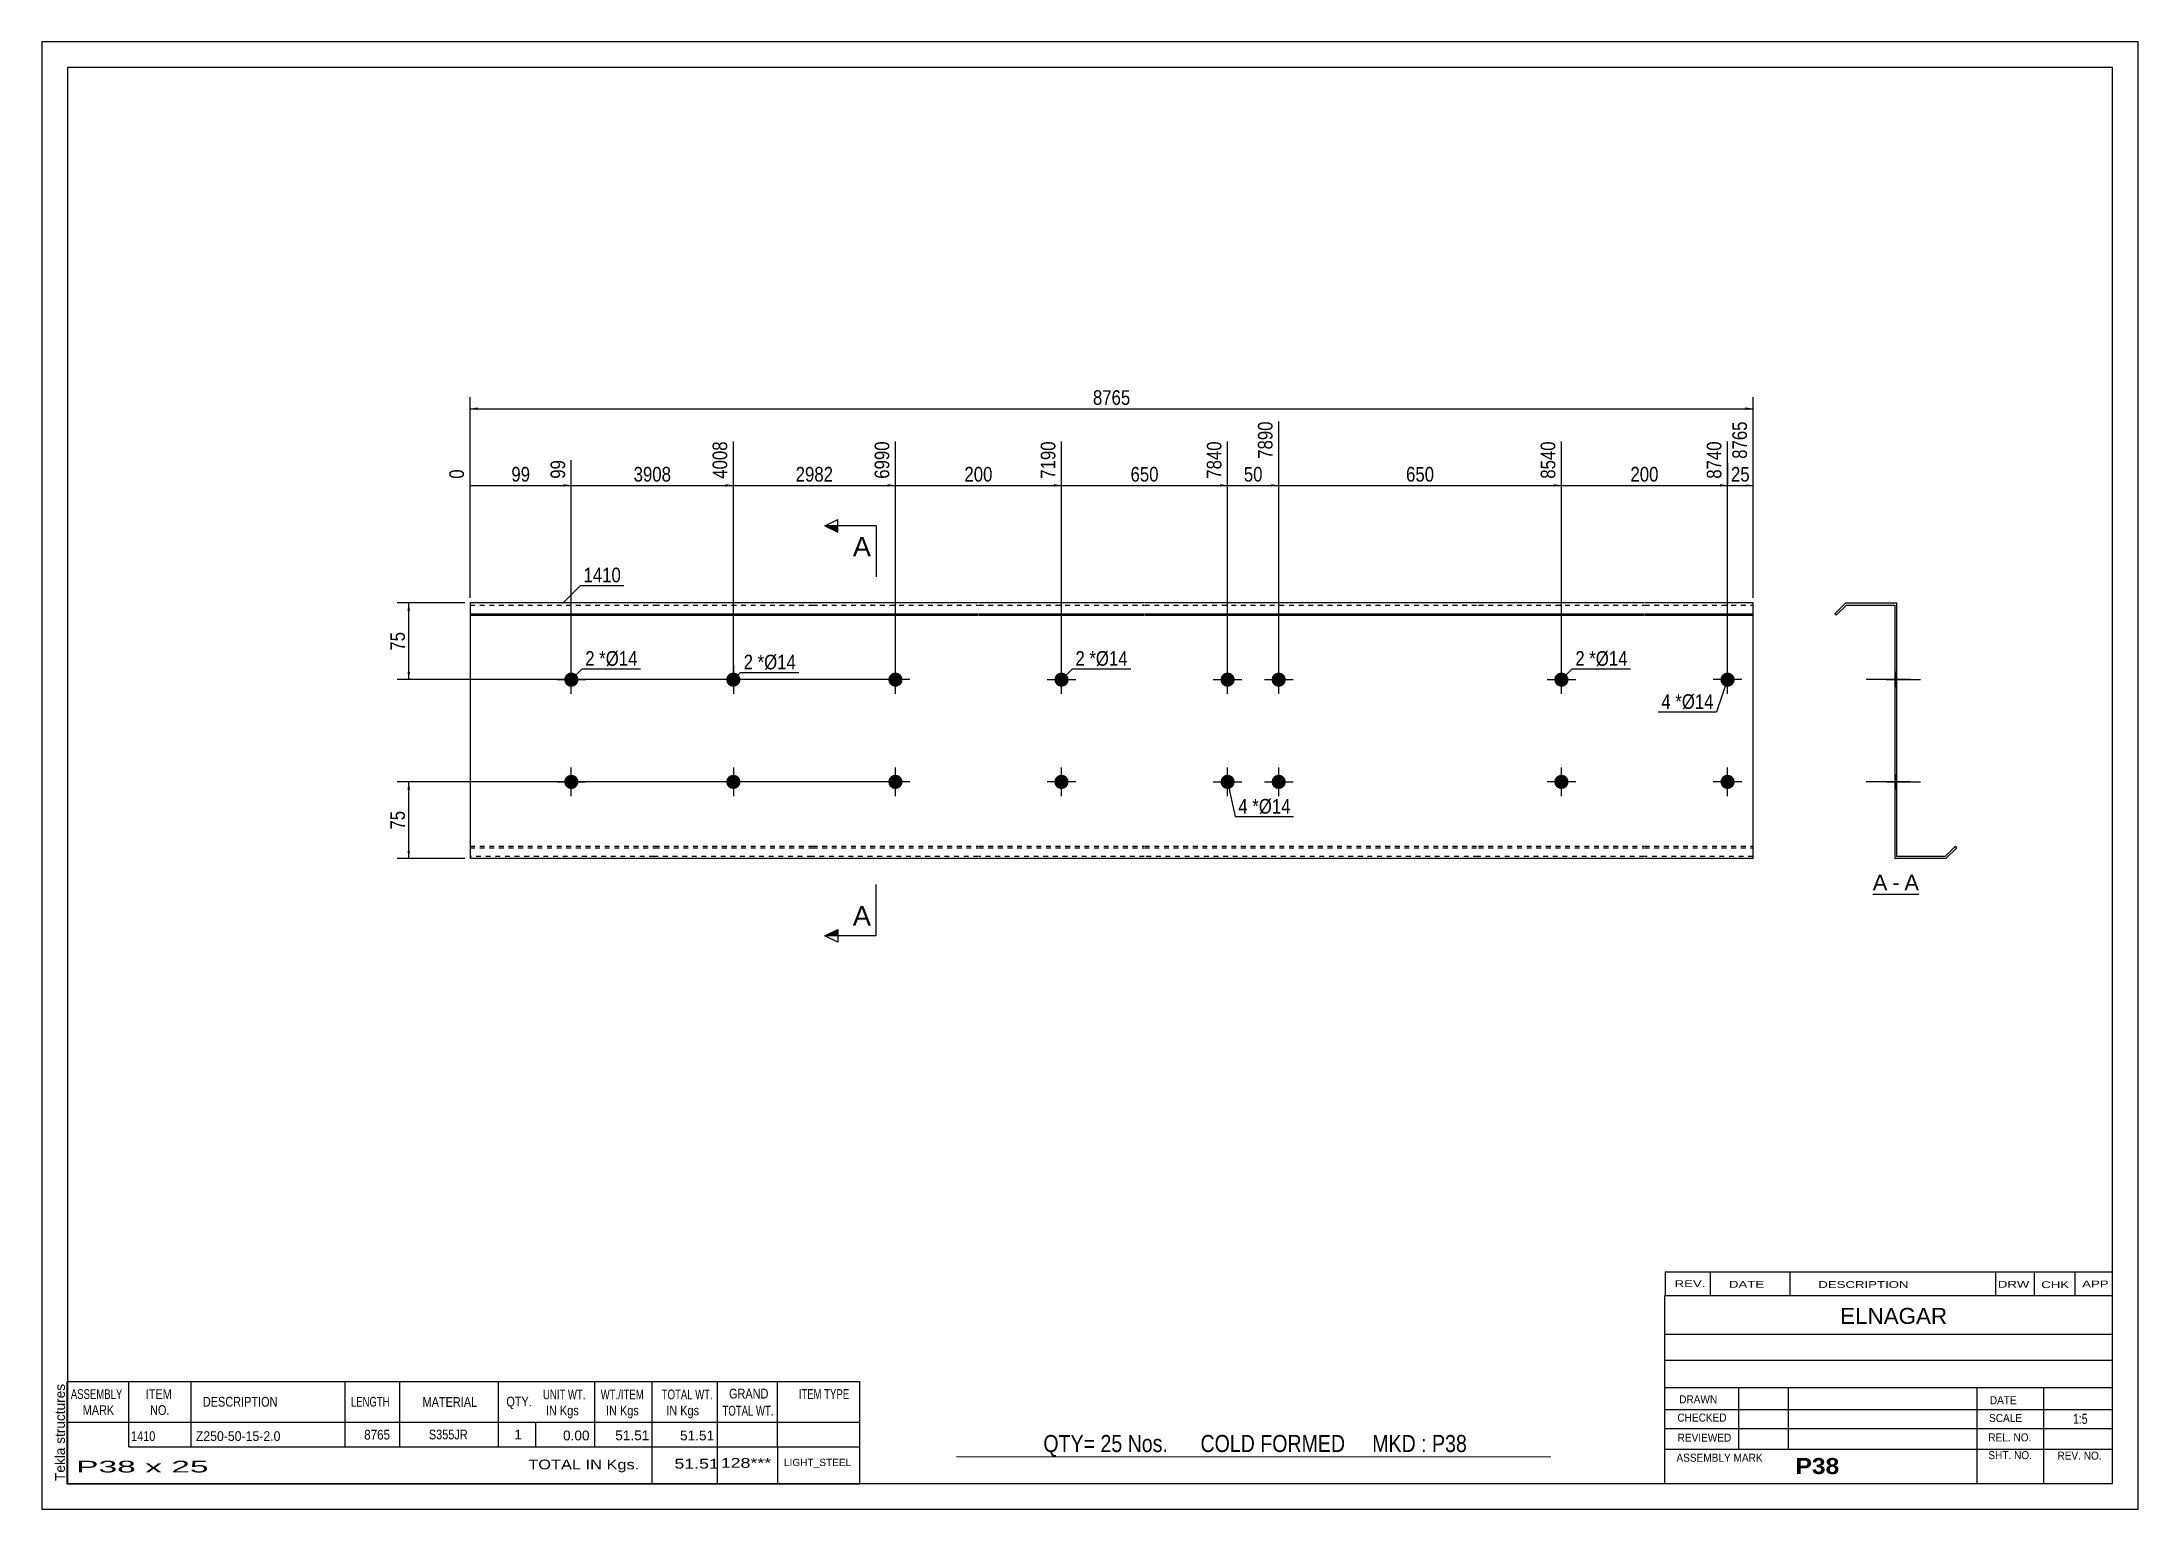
# Paper-space layout 'Layout1' of a CAD drawing. Header units: millimetres. Extents: x 0 to 410, y 0 to 287.
# The model-space entities are those that its viewports show. They can reach past a viewport. Long polylines and large blocks are cut down to what shows.
import ezdxf

# ---------------------------------------------------------------- set-up
doc = ezdxf.new("R2010")
doc.units = ezdxf.units.MM
doc.linetypes.add('DXK_LINE_DOT1', pattern=[1.8814, 0.9407, -0.9407])
doc.layers.add('Viewport layer', color=7, linetype='Continuous', plot=False)
doc.styles.add('Arial', font='ARIAL.TTF', dxfattribs={"height": 0.2})
doc.styles.add('Arial Bold', font='ARIALBD.TTF', dxfattribs={"height": 0.2})
doc.styles.add('Arial Narrow', font='ARIALN.TTF', dxfattribs={"height": 0.2})

# ---------------------------------------------------------------- blocks, each defined once
blk = doc.blocks.new('Unknown-629082850-1596')
at = {"color": 5, "linetype": 'Continuous'}
for p, q in [((321.25, 129.75), (-78.75, 129.75)), ((-78.75, 129.75), (-78.75, -147.25)), ((321.25, -147.25), (321.25, 129.75)), ((-78.75, -147.25), (321.25, -147.25))]:
    blk.add_line(p, q, dxfattribs=at)
at = {"color": 174, "linetype": 'Continuous', "style": 'Arial'}
blk.add_text('Tekla structures', height=1.9102, rotation=90, dxfattribs=at).set_placement((-79.25, -146.75))
blk = doc.blocks.new('Unknown-629082850-12 - 1231')
at = {"color": 7, "linetype": 'Continuous'}
blk.add_line((274.35, -31.95), (283.38, -31.95), dxfattribs=at)
at = {"color": 0, "linetype": 'Continuous'}
blk.add_wipeout([(277.2, -31.2), (277.2, -28), (274.35, -28), (274.35, -31.2)], dxfattribs=at)
blk.add_wipeout([(279.58, -31.2), (279.58, -28), (278.16, -28), (278.16, -31.2)], dxfattribs=at)
at = {"color": 96, "linetype": 'Continuous', "style": 'Arial'}
blk.add_text('A', height=3.06, dxfattribs=at).set_placement((274.35, -31.2))
at = {"color": 0, "linetype": 'Continuous'}
blk.add_wipeout([(283.38, -31.2), (283.38, -28), (280.54, -28), (280.54, -31.2)], dxfattribs=at)
at = {"color": 96, "linetype": 'Continuous', "style": 'Arial'}
for s, p in [('A', (280.54, -31.2)), ('-', (278.16, -31.2))]:
    blk.add_text(s, height=3.06, dxfattribs=at).set_placement(p)
blk = doc.blocks.new('Bolt-629082850-1223 - 1203')
at = {"linetype": 'Continuous'}
blk.add_hatch(color=3, dxfattribs=at).paths.add_polyline_path([(114.28, 10, -1), (117.08, 10, -1)])
at = {"color": 3, "linetype": 'Continuous'}
for p, q in [((115.68, 7.2), (115.68, 12.8)), ((112.88, 10), (118.48, 10))]:
    blk.add_line(p, q, dxfattribs=at)
blk = doc.blocks.new('Part-629082850-1218 - 1203')
at = {"color": 2, "linetype": 'Continuous'}
for p, q in [((35.99, 25), (0, 25)), ((0, 25), (0, -25)), ((66.89, 25), (36.09, 25)), ((99.38, 25), (66.99, 25)), ((131.87, 25), (99.48, 25)), ((197.16, 25), (131.97, 25)), ((229.65, 25), (197.26, 25)), ((250.95, 25), (229.75, 25)), ((250.95, -25), (250.95, 25)), ((0, 22.88), (35.99, 22.88)), ((0, 22.6), (35.99, 22.6)), ((36.09, 22.88), (66.89, 22.88)), ((36.09, 22.6), (66.89, 22.6)), ((66.99, 22.88), (99.38, 22.88)), ((66.99, 22.6), (99.38, 22.6)), ((99.48, 22.88), (131.87, 22.88)), ((99.48, 22.6), (131.87, 22.6)), ((131.97, 22.88), (197.16, 22.88)), ((131.97, 22.6), (197.16, 22.6)), ((197.26, 22.88), (229.65, 22.88)), ((197.26, 22.6), (229.65, 22.6)), ((229.75, 22.88), (250.95, 22.88)), ((229.75, 22.6), (250.95, 22.6)), ((35.99, -25), (0, -25)), ((66.89, -25), (36.09, -25)), ((99.38, -25), (66.99, -25)), ((131.87, -25), (99.48, -25)), ((197.16, -25), (131.97, -25)), ((229.65, -25), (197.26, -25)), ((250.95, -25), (229.75, -25))]:
    blk.add_line(p, q, dxfattribs=at)
at = {"color": 7, "linetype": 'DXK_LINE_DOT1'}
for p, q in [((0, 24.6), (35.99, 24.6)), ((36.09, 24.6), (66.89, 24.6)), ((66.99, 24.6), (99.38, 24.6)), ((99.48, 24.6), (131.87, 24.6)), ((131.97, 24.6), (197.16, 24.6)), ((197.26, 24.6), (229.65, 24.6)), ((229.75, 24.6), (250.95, 24.6)), ((0, -22.6), (35.99, -22.6)), ((0, -22.88), (35.99, -22.88)), ((35.99, -24.6), (0, -24.6)), ((36.09, -22.6), (66.89, -22.6)), ((36.09, -22.88), (66.89, -22.88)), ((66.89, -24.6), (36.09, -24.6)), ((66.99, -22.6), (99.38, -22.6)), ((66.99, -22.88), (99.38, -22.88)), ((99.38, -24.6), (66.99, -24.6)), ((99.48, -22.6), (131.87, -22.6)), ((99.48, -22.88), (131.87, -22.88)), ((131.87, -24.6), (99.48, -24.6)), ((131.97, -22.6), (197.16, -22.6)), ((131.97, -22.88), (197.16, -22.88)), ((197.16, -24.6), (131.97, -24.6)), ((197.26, -22.6), (229.65, -22.6)), ((197.26, -22.88), (229.65, -22.88)), ((229.65, -24.6), (197.26, -24.6)), ((229.75, -22.6), (250.95, -22.6)), ((229.75, -22.88), (250.95, -22.88)), ((250.95, -24.6), (229.75, -24.6))]:
    blk.add_line(p, q, dxfattribs=at)
blk = doc.blocks.new('Bolt-629082850-1219 - 1203')
at = {"linetype": 'Continuous'}
for points in [[(81.79, 10, -1), (84.59, 10, -1)], [(244.55, 10, -1), (247.35, 10, -1)]]:
    blk.add_hatch(color=3, dxfattribs=at).paths.add_polyline_path(points)
at = {"color": 3, "linetype": 'Continuous'}
for p, q in [((83.19, 7.2), (83.19, 12.8)), ((245.95, 7.2), (245.95, 12.8)), ((85.99, 10), (80.39, 10)), ((248.75, 10), (243.15, 10))]:
    blk.add_line(p, q, dxfattribs=at)
blk = doc.blocks.new('Bolt-629082850-1220 - 1203')
at = {"linetype": 'Continuous'}
for points in [[(81.79, -10, -1), (84.59, -10, -1)], [(244.55, -10, -1), (247.35, -10, -1)]]:
    blk.add_hatch(color=3, dxfattribs=at).paths.add_polyline_path(points)
at = {"color": 3, "linetype": 'Continuous'}
for p, q in [((83.19, -12.8), (83.19, -7.2)), ((245.95, -12.8), (245.95, -7.2)), ((85.99, -10), (80.39, -10)), ((248.75, -10), (243.15, -10))]:
    blk.add_line(p, q, dxfattribs=at)
blk = doc.blocks.new('Bolt-629082850-1221 - 1203')
at = {"linetype": 'Continuous'}
for points in [[(52.89, 10, -1), (50.09, 10, -1)], [(52.89, -10, -1), (50.09, -10, -1)]]:
    blk.add_hatch(color=3, dxfattribs=at).paths.add_polyline_path(points)
at = {"color": 3, "linetype": 'Continuous'}
for p, q in [((51.49, 12.8), (51.49, 7.2)), ((54.29, 10), (48.69, 10)), ((51.49, -7.2), (51.49, -12.8)), ((54.29, -10), (48.69, -10))]:
    blk.add_line(p, q, dxfattribs=at)
blk = doc.blocks.new('Bolt-629082850-1222 - 1203')
at = {"linetype": 'Continuous'}
for points in [[(146.76, 10, -1), (149.56, 10, -1)], [(156.76, 10, -1), (159.56, 10, -1)], [(146.76, -10, -1), (149.56, -10, -1)], [(156.76, -10, -1), (159.56, -10, -1)]]:
    blk.add_hatch(color=3, dxfattribs=at).paths.add_polyline_path(points)
at = {"color": 3, "linetype": 'Continuous'}
for p, q in [((148.16, 7.2), (148.16, 12.8)), ((158.16, 7.2), (158.16, 12.8)), ((145.36, 10), (150.96, 10)), ((155.36, 10), (160.96, 10)), ((148.16, -12.8), (148.16, -7.2)), ((158.16, -12.8), (158.16, -7.2)), ((145.36, -10), (150.96, -10)), ((155.36, -10), (160.96, -10))]:
    blk.add_line(p, q, dxfattribs=at)
blk = doc.blocks.new('Bolt-629082850-1224 - 1203')
at = {"linetype": 'Continuous'}
blk.add_hatch(color=3, dxfattribs=at).paths.add_polyline_path([(212.06, 10, -1), (214.86, 10, -1)])
at = {"color": 3, "linetype": 'Continuous'}
for p, q in [((213.46, 7.2), (213.46, 12.8)), ((210.66, 10), (216.26, 10))]:
    blk.add_line(p, q, dxfattribs=at)
blk = doc.blocks.new('Bolt-629082850-1225 - 1203')
at = {"linetype": 'Continuous'}
blk.add_hatch(color=3, dxfattribs=at).paths.add_polyline_path([(212.06, -10, -1), (214.86, -10, -1)])
at = {"color": 3, "linetype": 'Continuous'}
for p, q in [((213.46, -12.8), (213.46, -7.2)), ((216.26, -10), (210.66, -10))]:
    blk.add_line(p, q, dxfattribs=at)
blk = doc.blocks.new('Bolt-629082850-1226 - 1203')
at = {"linetype": 'Continuous'}
blk.add_hatch(color=3, dxfattribs=at).paths.add_polyline_path([(114.28, -10, -1), (117.08, -10, -1)])
at = {"color": 3, "linetype": 'Continuous'}
for p, q in [((115.68, -12.8), (115.68, -7.2)), ((118.48, -10), (112.88, -10))]:
    blk.add_line(p, q, dxfattribs=at)
blk = doc.blocks.new('Bolt-629082850-1227 - 1203')
at = {"linetype": 'Continuous'}
for points in [[(18.4, 10, -1), (21.2, 10, -1)], [(18.4, -10, -1), (21.2, -10, -1)]]:
    blk.add_hatch(color=3, dxfattribs=at).paths.add_polyline_path(points)
at = {"color": 3, "linetype": 'Continuous'}
for p, q in [((19.8, 7.2), (19.8, 12.8)), ((17, 10), (22.6, 10)), ((19.8, -12.8), (19.8, -7.2)), ((17, -10), (22.6, -10))]:
    blk.add_line(p, q, dxfattribs=at)
blk = doc.blocks.new('Part-629082850-1233 - 1231')
at = {"color": 2, "linetype": 'Continuous'}
for p, q in [((269.07, 25), (266.95, 22.88)), ((269.07, 25), (279.07, 25)), ((279.07, -24.6), (279.07, 25)), ((266.95, 22.88), (267.23, 22.6)), ((269.23, 24.6), (267.23, 22.6)), ((269.23, 24.6), (278.67, 24.6)), ((278.67, 24.6), (278.67, -25)), ((288.5, -24.6), (279.07, -24.6)), ((288.5, -24.6), (290.51, -22.6)), ((288.67, -25), (290.79, -22.88)), ((290.79, -22.88), (290.51, -22.6)), ((288.67, -25), (278.67, -25))]:
    blk.add_line(p, q, dxfattribs=at)
blk = doc.blocks.new('Bolt-629082850-1234 - 1231')
at = {"linetype": 'Continuous'}
blk.add_hatch(color=3, dxfattribs=at).paths.add_polyline_path([(278.67, 11.4), (278.67, 8.6), (279.07, 8.6), (279.07, 11.4)])
blk.add_hatch(color=3, dxfattribs=at).paths.add_polyline_path([(278.67, 11.4), (278.67, 8.6), (279.07, 8.6), (279.07, 11.4)])
at = {"color": 3, "linetype": 'Continuous'}
for p, q in [((277.07, 10), (283.67, 10)), ((277.07, 10), (283.67, 10)), ((278.67, 11.4), (279.07, 11.4)), ((278.67, 11.4), (279.07, 11.4)), ((278.67, 8.6), (279.07, 8.6)), ((278.67, 8.6), (279.07, 8.6))]:
    blk.add_line(p, q, dxfattribs=at)
blk = doc.blocks.new('Bolt-629082850-1235 - 1231')
at = {"linetype": 'Continuous'}
blk.add_hatch(color=3, dxfattribs=at).paths.add_polyline_path([(278.67, -8.6), (278.67, -11.4), (279.07, -11.4), (279.07, -8.6)])
blk.add_hatch(color=3, dxfattribs=at).paths.add_polyline_path([(278.67, -8.6), (278.67, -11.4), (279.07, -11.4), (279.07, -8.6)])
at = {"color": 3, "linetype": 'Continuous'}
for p, q in [((277.07, -10), (283.67, -10)), ((277.07, -10), (283.67, -10)), ((278.67, -8.6), (279.07, -8.6)), ((278.67, -8.6), (279.07, -8.6)), ((278.67, -11.4), (279.07, -11.4)), ((278.67, -11.4), (279.07, -11.4))]:
    blk.add_line(p, q, dxfattribs=at)
blk = doc.blocks.new('Bolt-629082850-1236 - 1231')
at = {"linetype": 'Continuous'}
for points in [[(279.07, 8.6), (279.07, 11.4), (278.67, 11.4), (278.67, 8.6)], [(279.07, -11.4), (279.07, -8.6), (278.67, -8.6), (278.67, -11.4)]]:
    blk.add_hatch(color=3, dxfattribs=at).paths.add_polyline_path(points)
at = {"color": 3, "linetype": 'Continuous'}
for p, q in [((279.07, 10), (274.67, 10)), ((279.07, 11.4), (278.67, 11.4)), ((279.07, 8.6), (278.67, 8.6)), ((279.07, -10), (274.67, -10)), ((279.07, -8.6), (278.67, -8.6)), ((279.07, -11.4), (278.67, -11.4))]:
    blk.add_line(p, q, dxfattribs=at)
blk = doc.blocks.new('Bolt-629082850-1237 - 1231')
at = {"linetype": 'Continuous'}
for points in [[(278.67, 11.4), (278.67, 8.6), (279.07, 8.6), (279.07, 11.4)], [(278.67, 11.4), (278.67, 8.6), (279.07, 8.6), (279.07, 11.4)], [(278.67, -8.6), (278.67, -11.4), (279.07, -11.4), (279.07, -8.6)], [(278.67, -8.6), (278.67, -11.4), (279.07, -11.4), (279.07, -8.6)]]:
    blk.add_hatch(color=3, dxfattribs=at).paths.add_polyline_path(points)
at = {"color": 3, "linetype": 'Continuous'}
for p, q in [((281.67, 10), (274.07, 10)), ((281.67, 10), (274.07, 10)), ((279.07, 11.4), (278.67, 11.4)), ((279.07, 11.4), (278.67, 11.4)), ((279.07, 8.6), (278.67, 8.6)), ((279.07, 8.6), (278.67, 8.6)), ((281.67, -10), (274.07, -10)), ((281.67, -10), (274.07, -10)), ((279.07, -8.6), (278.67, -8.6)), ((279.07, -8.6), (278.67, -8.6)), ((279.07, -11.4), (278.67, -11.4)), ((279.07, -11.4), (278.67, -11.4))]:
    blk.add_line(p, q, dxfattribs=at)
blk = doc.blocks.new('Bolt-629082850-1238 - 1231')
at = {"linetype": 'Continuous'}
blk.add_hatch(color=3, dxfattribs=at).paths.add_polyline_path([(278.67, 11.4), (278.67, 8.6), (279.07, 8.6), (279.07, 11.4)])
at = {"color": 3, "linetype": 'Continuous'}
for p, q in [((280.97, 10), (274.37, 10)), ((279.07, 11.4), (278.67, 11.4)), ((279.07, 8.6), (278.67, 8.6))]:
    blk.add_line(p, q, dxfattribs=at)
blk = doc.blocks.new('Bolt-629082850-1239 - 1231')
at = {"linetype": 'Continuous'}
blk.add_hatch(color=3, dxfattribs=at).paths.add_polyline_path([(278.67, 11.4), (278.67, 8.6), (279.07, 8.6), (279.07, 11.4)])
at = {"color": 3, "linetype": 'Continuous'}
for p, q in [((280.97, 10), (274.37, 10)), ((279.07, 11.4), (278.67, 11.4)), ((279.07, 8.6), (278.67, 8.6))]:
    blk.add_line(p, q, dxfattribs=at)
blk = doc.blocks.new('Bolt-629082850-1240 - 1231')
at = {"linetype": 'Continuous'}
blk.add_hatch(color=3, dxfattribs=at).paths.add_polyline_path([(278.67, -8.6), (278.67, -11.4), (279.07, -11.4), (279.07, -8.6)])
at = {"color": 3, "linetype": 'Continuous'}
for p, q in [((277.07, -10), (283.67, -10)), ((278.67, -8.6), (279.07, -8.6)), ((278.67, -11.4), (279.07, -11.4))]:
    blk.add_line(p, q, dxfattribs=at)
blk = doc.blocks.new('Bolt-629082850-1241 - 1231')
at = {"linetype": 'Continuous'}
blk.add_hatch(color=3, dxfattribs=at).paths.add_polyline_path([(278.67, -8.6), (278.67, -11.4), (279.07, -11.4), (279.07, -8.6)])
at = {"color": 3, "linetype": 'Continuous'}
for p, q in [((277.07, -10), (283.67, -10)), ((278.67, -8.6), (279.07, -8.6)), ((278.67, -11.4), (279.07, -11.4))]:
    blk.add_line(p, q, dxfattribs=at)
blk = doc.blocks.new('Bolt-629082850-1242 - 1231')
at = {"linetype": 'Continuous'}
for points in [[(278.67, 11.4), (278.67, 8.6), (279.07, 8.6), (279.07, 11.4)], [(278.67, -8.6), (278.67, -11.4), (279.07, -11.4), (279.07, -8.6)]]:
    blk.add_hatch(color=3, dxfattribs=at).paths.add_polyline_path(points)
at = {"color": 3, "linetype": 'Continuous'}
for p, q in [((281.67, 10), (273.07, 10)), ((279.07, 11.4), (278.67, 11.4)), ((279.07, 8.6), (278.67, 8.6)), ((281.67, -10), (273.07, -10)), ((279.07, -8.6), (278.67, -8.6)), ((279.07, -11.4), (278.67, -11.4))]:
    blk.add_line(p, q, dxfattribs=at)
blk = doc.blocks.new('StraightDimension-629082850-1260 - 1203')
at = {"linetype": 'Continuous'}
blk.add_hatch(color=7, dxfattribs=at).paths.add_polyline_path([(49.99, 48.25), (51.49, 48), (49.99, 47.75)])
at = {"color": 7, "linetype": 'Continuous'}
for p, q in [((51.49, 11), (51.49, 56.61)), ((19.8, 11), (19.8, 52.96)), ((19.8, 48), (51.49, 48))]:
    blk.add_line(p, q, dxfattribs=at)
at = {"color": 0, "linetype": 'Continuous'}
blk.add_wipeout([(50.89, 57.21), (46.69, 57.21), (46.69, 48.7), (50.89, 48.7)], dxfattribs=at)
at = {"color": 0}
blk.add_wipeout([(39.9, 48.15), (39.9, 52.35), (31.39, 52.35), (31.39, 48.15)], dxfattribs=at)
at = {"color": 3, "linetype": 'Continuous', "style": 'Arial Narrow'}
blk.add_text('4008', height=2.863, rotation=90.0002, dxfattribs=at).set_placement((50.29, 49.3))
at = {"color": 3, "style": 'Arial Narrow'}
blk.add_text('3908', height=2.863, dxfattribs=at).set_placement((31.99, 48.75))
blk = doc.blocks.new('StraightDimension-629082850-1253 - 1203')
at = {"linetype": 'Continuous'}
blk.add_hatch(color=7, dxfattribs=at).paths.add_polyline_path([(249.45, 48.25), (250.95, 48), (249.45, 47.75)])
at = {"color": 7, "linetype": 'Continuous'}
for p, q in [((250.95, 26), (250.95, 60.51)), ((245.95, 11), (245.95, 56.61)), ((245.95, 48), (250.95, 48))]:
    blk.add_line(p, q, dxfattribs=at)
at = {"color": 0}
blk.add_wipeout([(250.87, 48.15), (250.87, 52.35), (246.02, 52.35), (246.02, 48.15)], dxfattribs=at)
at = {"color": 0, "linetype": 'Continuous'}
blk.add_wipeout([(250.35, 61.11), (246.15, 61.11), (246.15, 52.6), (250.35, 52.6)], dxfattribs=at)
at = {"color": 3, "linetype": 'Continuous', "style": 'Arial Narrow'}
blk.add_text('8765', height=2.863, rotation=90.0002, dxfattribs=at).set_placement((249.75, 53.2))
at = {"color": 3, "style": 'Arial Narrow'}
blk.add_text('25', height=2.863, dxfattribs=at).set_placement((246.62, 48.75))
blk = doc.blocks.new('StraightDimension-629082850-1254 - 1203')
at = {"linetype": 'Continuous'}
blk.add_hatch(color=7, dxfattribs=at).paths.add_polyline_path([(244.45, 48.25), (245.95, 48), (244.45, 47.75)])
at = {"color": 7, "linetype": 'Continuous'}
for p, q in [((213.46, 11), (213.46, 56.61)), ((245.95, 11), (245.95, 56.61)), ((213.46, 48), (245.95, 48))]:
    blk.add_line(p, q, dxfattribs=at)
at = {"color": 0, "linetype": 'Continuous'}
blk.add_wipeout([(245.35, 57.21), (241.15, 57.21), (241.15, 48.7), (245.35, 48.7)], dxfattribs=at)
at = {"color": 0}
blk.add_wipeout([(233.04, 48.15), (233.04, 52.35), (226.36, 52.35), (226.36, 48.15)], dxfattribs=at)
at = {"color": 3, "linetype": 'Continuous', "style": 'Arial Narrow'}
blk.add_text('8740', height=2.863, rotation=90.0002, dxfattribs=at).set_placement((244.75, 49.3))
at = {"color": 3, "style": 'Arial Narrow'}
blk.add_text('200', height=2.863, dxfattribs=at).set_placement((226.96, 48.75))
blk = doc.blocks.new('StraightDimension-629082850-1255 - 1203')
at = {"linetype": 'Continuous'}
blk.add_hatch(color=7, dxfattribs=at).paths.add_polyline_path([(211.96, 48.25), (213.46, 48), (211.96, 47.75)])
at = {"color": 7, "linetype": 'Continuous'}
for p, q in [((158.16, 11), (158.16, 60.51)), ((213.46, 11), (213.46, 56.61)), ((158.16, 48), (213.46, 48))]:
    blk.add_line(p, q, dxfattribs=at)
at = {"color": 0, "linetype": 'Continuous'}
blk.add_wipeout([(212.86, 57.21), (208.66, 57.21), (208.66, 48.7), (212.86, 48.7)], dxfattribs=at)
at = {"color": 0}
blk.add_wipeout([(189.15, 48.15), (189.15, 52.35), (182.47, 52.35), (182.47, 48.15)], dxfattribs=at)
at = {"color": 3, "linetype": 'Continuous', "style": 'Arial Narrow'}
blk.add_text('8540', height=2.863, rotation=90.0002, dxfattribs=at).set_placement((212.26, 49.3))
at = {"color": 3, "style": 'Arial Narrow'}
blk.add_text('650', height=2.863, dxfattribs=at).set_placement((183.07, 48.75))
blk = doc.blocks.new('StraightDimension-629082850-1256 - 1203')
at = {"linetype": 'Continuous'}
blk.add_hatch(color=7, dxfattribs=at).paths.add_polyline_path([(156.66, 48.25), (158.16, 48), (156.66, 47.75)])
at = {"color": 7, "linetype": 'Continuous'}
for p, q in [((158.16, 11), (158.16, 60.51)), ((148.16, 11), (148.16, 56.61)), ((148.16, 48), (158.16, 48))]:
    blk.add_line(p, q, dxfattribs=at)
at = {"color": 0}
blk.add_wipeout([(155.59, 48.15), (155.59, 52.35), (150.74, 52.35), (150.74, 48.15)], dxfattribs=at)
at = {"color": 0, "linetype": 'Continuous'}
blk.add_wipeout([(157.56, 61.11), (153.36, 61.11), (153.36, 52.6), (157.56, 52.6)], dxfattribs=at)
at = {"color": 3, "linetype": 'Continuous', "style": 'Arial Narrow'}
blk.add_text('7890', height=2.863, rotation=90.0002, dxfattribs=at).set_placement((156.96, 53.2))
at = {"color": 3, "style": 'Arial Narrow'}
blk.add_text('50', height=2.863, dxfattribs=at).set_placement((151.34, 48.75))
blk = doc.blocks.new('StraightDimension-629082850-1257 - 1203')
at = {"linetype": 'Continuous'}
blk.add_hatch(color=7, dxfattribs=at).paths.add_polyline_path([(146.66, 48.25), (148.16, 48), (146.66, 47.75)])
at = {"color": 7, "linetype": 'Continuous'}
for p, q in [((115.68, 11), (115.68, 56.61)), ((148.16, 11), (148.16, 56.61)), ((115.68, 48), (148.16, 48))]:
    blk.add_line(p, q, dxfattribs=at)
at = {"color": 0, "linetype": 'Continuous'}
blk.add_wipeout([(147.56, 57.21), (143.36, 57.21), (143.36, 48.7), (147.56, 48.7)], dxfattribs=at)
at = {"color": 0}
blk.add_wipeout([(135.26, 48.15), (135.26, 52.35), (128.58, 52.35), (128.58, 48.15)], dxfattribs=at)
at = {"color": 3, "linetype": 'Continuous', "style": 'Arial Narrow'}
blk.add_text('7840', height=2.863, rotation=90.0002, dxfattribs=at).set_placement((146.96, 49.3))
at = {"color": 3, "style": 'Arial Narrow'}
blk.add_text('650', height=2.863, dxfattribs=at).set_placement((129.18, 48.75))
blk = doc.blocks.new('StraightDimension-629082850-1258 - 1203')
at = {"linetype": 'Continuous'}
blk.add_hatch(color=7, dxfattribs=at).paths.add_polyline_path([(114.18, 48.25), (115.68, 48), (114.18, 47.75)])
at = {"color": 7, "linetype": 'Continuous'}
for p, q in [((83.19, 11), (83.19, 56.61)), ((115.68, 11), (115.68, 56.61)), ((83.19, 48), (115.68, 48))]:
    blk.add_line(p, q, dxfattribs=at)
at = {"color": 0, "linetype": 'Continuous'}
blk.add_wipeout([(115.08, 57.21), (110.88, 57.21), (110.88, 48.7), (115.08, 48.7)], dxfattribs=at)
at = {"color": 0}
blk.add_wipeout([(102.77, 48.15), (102.77, 52.35), (96.09, 52.35), (96.09, 48.15)], dxfattribs=at)
at = {"color": 3, "linetype": 'Continuous', "style": 'Arial Narrow'}
blk.add_text('7190', height=2.863, rotation=90.0002, dxfattribs=at).set_placement((114.48, 49.3))
at = {"color": 3, "style": 'Arial Narrow'}
blk.add_text('200', height=2.863, dxfattribs=at).set_placement((96.69, 48.75))
blk = doc.blocks.new('StraightDimension-629082850-1259 - 1203')
at = {"linetype": 'Continuous'}
blk.add_hatch(color=7, dxfattribs=at).paths.add_polyline_path([(81.69, 48.25), (83.19, 48), (81.69, 47.75)])
at = {"color": 7, "linetype": 'Continuous'}
for p, q in [((51.49, 11), (51.49, 56.61)), ((83.19, 11), (83.19, 56.61)), ((51.49, 48), (83.19, 48))]:
    blk.add_line(p, q, dxfattribs=at)
at = {"color": 0, "linetype": 'Continuous'}
blk.add_wipeout([(82.59, 57.21), (78.39, 57.21), (78.39, 48.7), (82.59, 48.7)], dxfattribs=at)
at = {"color": 0}
blk.add_wipeout([(71.6, 48.15), (71.6, 52.35), (63.08, 52.35), (63.08, 48.15)], dxfattribs=at)
at = {"color": 3, "linetype": 'Continuous', "style": 'Arial Narrow'}
blk.add_text('6990', height=2.863, rotation=90.0002, dxfattribs=at).set_placement((81.99, 49.3))
at = {"color": 3, "style": 'Arial Narrow'}
blk.add_text('2982', height=2.863, dxfattribs=at).set_placement((63.68, 48.75))
blk = doc.blocks.new('StraightDimension-629082850-1261 - 1203')
at = {"linetype": 'Continuous'}
blk.add_hatch(color=7, dxfattribs=at).paths.add_polyline_path([(18.3, 48.25), (19.8, 48), (18.3, 47.75)])
at = {"color": 7, "linetype": 'Continuous'}
for p, q in [((0, 26), (0, 51.13)), ((19.8, 11), (19.8, 52.96)), ((0, 48), (19.8, 48))]:
    blk.add_line(p, q, dxfattribs=at)
at = {"color": 0, "linetype": 'Continuous'}
for points in [[(19.2, 53.56), (15, 53.56), (15, 48.7), (19.2, 48.7)], [(-0.6, 51.73), (-4.8, 51.73), (-4.8, 48.7), (-0.6, 48.7)]]:
    blk.add_wipeout(points, dxfattribs=at)
at = {"color": 0}
blk.add_wipeout([(12.33, 48.15), (12.33, 52.35), (7.47, 52.35), (7.47, 48.15)], dxfattribs=at)
at = {"color": 3, "linetype": 'Continuous', "style": 'Arial Narrow'}
for s, height, p in [('0', 2.86, (-1.2, 49.3)), ('99', 2.863, (18.6, 49.3))]:
    blk.add_text(s, height=height, rotation=90.0002, dxfattribs=at).set_placement(p)
at = {"color": 3, "style": 'Arial Narrow'}
blk.add_text('99', height=2.863, dxfattribs=at).set_placement((8.07, 48.75))
blk = doc.blocks.new('StraightDimension-629082850-1298 - 1203')
at = {"linetype": 'Continuous'}
for points in [[(-12.25, 23.5), (-12, 25), (-11.75, 23.5)], [(-11.75, 11.5), (-12, 10), (-12.25, 11.5)]]:
    blk.add_hatch(color=7, dxfattribs=at).paths.add_polyline_path(points)
at = {"color": 7, "linetype": 'Continuous'}
for p, q in [((-1, 25), (-14.25, 25)), ((-12, 10), (-12, 25)), ((82.19, 10), (-14.25, 10))]:
    blk.add_line(p, q, dxfattribs=at)
at = {"color": 0}
blk.add_wipeout([(-12.15, 19.93), (-16.35, 19.93), (-16.35, 15.07), (-12.15, 15.07)], dxfattribs=at)
at = {"color": 3, "style": 'Arial Narrow'}
blk.add_text('75', height=2.863, rotation=90.0002, dxfattribs=at).set_placement((-12.75, 15.67))
blk = doc.blocks.new('StraightDimension-629082850-1305 - 1203')
at = {"linetype": 'Continuous'}
for points in [[(-12.25, -11.5), (-12, -10), (-11.75, -11.5)], [(-11.75, -23.5), (-12, -25), (-12.25, -23.5)]]:
    blk.add_hatch(color=7, dxfattribs=at).paths.add_polyline_path(points)
at = {"color": 7, "linetype": 'Continuous'}
for p, q in [((82.19, -10), (-14.25, -10)), ((-12, -25), (-12, -10)), ((-1, -25), (-14.25, -25))]:
    blk.add_line(p, q, dxfattribs=at)
at = {"color": 0}
blk.add_wipeout([(-12.15, -15.07), (-16.35, -15.07), (-16.35, -19.93), (-12.15, -19.93)], dxfattribs=at)
at = {"color": 3, "style": 'Arial Narrow'}
blk.add_text('75', height=2.863, rotation=90.0002, dxfattribs=at).set_placement((-12.75, -19.33))
blk = doc.blocks.new('StraightDimension-629082850-1312 - 1203')
at = {"linetype": 'Continuous'}
for points in [[(1.5, 62.75), (0, 63), (1.5, 63.25)], [(249.45, 63.25), (250.95, 63), (249.45, 62.75)]]:
    blk.add_hatch(color=7, dxfattribs=at).paths.add_polyline_path(points)
at = {"color": 7, "linetype": 'Continuous'}
for p, q in [((0, 26), (0, 65.25)), ((0, 63), (250.95, 63)), ((250.95, 26), (250.95, 65.25))]:
    blk.add_line(p, q, dxfattribs=at)
at = {"color": 0}
blk.add_wipeout([(129.73, 63.15), (129.73, 67.35), (121.22, 67.35), (121.22, 63.15)], dxfattribs=at)
at = {"color": 3, "style": 'Arial Narrow'}
blk.add_text('8765', height=2.863, dxfattribs=at).set_placement((121.82, 63.75))
blk = doc.blocks.new('CBS_BOM-629082850-1622')
at = {"color": 7, "linetype": 'Continuous'}
for p, q in [((-78.78, -135.28), (-78.78, -127.28)), ((-78.78, -127.28), (76.14, -127.28)), ((-66.78, -135.28), (-66.78, -127.28)), ((-54.59, -135.28), (-54.59, -127.28)), ((-24.43, -135.28), (-24.43, -127.28)), ((-13.75, -135.28), (-13.75, -127.28)), ((5.57, -135.28), (5.57, -127.28)), ((24.37, -135.28), (24.37, -127.28)), ((35.58, -135.28), (35.58, -127.28)), ((48.37, -135.28), (48.37, -127.28)), ((60.12, -135.28), (60.12, -127.28)), ((76.14, -127.29), (76.14, -135.27)), ((-78.78, -135.28), (76.14, -135.28)), ((-78.78, -140.08), (-78.78, -135.28)), ((-66.78, -140.08), (-66.78, -135.28)), ((-54.59, -140.08), (-54.59, -135.28)), ((-24.43, -140.08), (-24.43, -135.28)), ((-13.75, -140.08), (-13.75, -135.28)), ((5.57, -140.08), (5.57, -135.28)), ((12.83, -140.08), (12.83, -135.28)), ((24.37, -140.08), (24.37, -135.28)), ((35.58, -140.08), (35.58, -135.28)), ((48.37, -140.08), (48.37, -135.28)), ((60.14, -140.08), (60.14, -135.28)), ((76.14, -135.28), (76.14, -140.08)), ((-78.78, -147.28), (-78.78, -140.1)), ((-66.78, -140.08), (76.14, -140.08)), ((35.58, -147.28), (35.58, -140.1)), ((48.37, -147.28), (48.37, -140.1)), ((60.18, -147.28), (60.18, -140.1)), ((76.14, -140.08), (76.14, -147.28)), ((-78.78, -147.28), (76.14, -147.28))]:
    blk.add_line(p, q, dxfattribs=at)
at = {"color": 3, "linetype": 'Continuous', "style": 'Arial'}
for s, height, width, p in [('ASSEMBLY', 1.91, 0.7, (-78.1, -130.71)), ('ITEM', 1.91, 0.8, (-63.45, -130.71)), ('DESCRIPTION', 1.9102, 0.8, (-52.27, -132.21)), ('LENGTH', 1.91, 0.7, (-23.32, -132.21)), ('MATERIAL', 1.91, 0.8, (-9.3, -132.26)), ('QTY.', 1.91, 0.8, (7.09, -132.18)), ('UNIT WT.', 1.91, 0.7, (14.26, -130.78)), ('WT./ITEM', 1.91, 0.7, (25.55, -130.78)), ('TOTAL WT.', 1.91, 0.7, (37.49, -130.78)), ('GRAND', 1.91, 0.8, (50.64, -130.62)), ('ITEM TYPE', 1.91, 0.7, (64.28, -130.7)), ('MARK', 1.91, 0.8, (-75.78, -133.84)), ('NO.', 1.91, 0.8, (-62.6, -133.84)), ('IN Kgs', 1.91, 0.8, (14.84, -133.92)), ('IN Kgs', 1.91, 0.8, (26.59, -133.92)), ('IN Kgs', 1.91, 0.8, (38.38, -133.92)), ('TOTAL WT.', 1.91, 0.7, (49.38, -133.96))]:
    blk.add_text(s, height=height, dxfattribs=dict(at, width=width)).set_placement(p)
at = {"color": 7, "linetype": 'Continuous', "style": 'Arial'}
for s, height, width, p in [('1410', 1.91, 0.8, (-66.32, -138.93)), ('Z250-50-15-2.0', 1.9102, 0.9, (-53.65, -138.93)), ('8765', 1.91, 0.85, (-20.71, -138.65)), ('S355JR', 1.91, 0.8, (-8.06, -138.62))]:
    blk.add_text(s, height=height, dxfattribs=dict(at, width=width)).set_placement(p)
for s, p in [('1', (8.66, -138.62)), ('0.00', (18.17, -138.81)), ('51.51', (28.39, -138.78)), ('51.51', (41.06, -138.81))]:
    blk.add_text(s, height=1.91, dxfattribs=at).set_placement(p)
at = {"color": 6, "linetype": 'Continuous', "style": 'Arial'}
for s, height, width, p in [('P38 x 25', 2.292, 2.05, (-77.06, -145.09)), ('TOTAL IN Kgs.', 1.9102, 1.2, (11.38, -144.48)), ('51.51', 1.91, 1.3, (39.97, -144.33)), ('128***', 1.91, 1.3, (49.04, -144.17))]:
    blk.add_text(s, height=height, dxfattribs=dict(at, width=width)).set_placement(p)
blk.add_text('LIGHT_STEEL', height=1.4135, dxfattribs=at).set_placement((61.39, -143.83))
blk = doc.blocks.new('CBS_CALLOFF-629082850-1623')
at = {"color": 7, "linetype": 'Continuous'}
blk.add_line((95.13, -141.98), (211.36, -142), dxfattribs=at)
at = {"color": 3, "linetype": 'Continuous', "style": 'Arial Narrow'}
blk.add_text('QTY= 25 Nos.      COLD FORMED     MKD : P38', height=3.3405, dxfattribs=at).set_placement((112.13, -141.09))
blk = doc.blocks.new('CBS_NAME_BLOG-629082850-1624')
at = {"color": 7, "linetype": 'Continuous'}
for p, q in [((233.66, -110.5), (321.18, -110.5)), ((233.66, -147.21), (233.66, -110.5)), ((233.66, -118.04), (321.18, -118.04)), ((233.73, -123.09), (321.25, -123.09)), ((233.66, -128.46), (321.18, -128.46)), ((248.18, -140.57), (248.18, -128.47)), ((257.87, -140.54), (257.87, -128.47)), ((294.78, -147.21), (294.78, -128.48)), ((307.83, -147.21), (307.83, -128.47)), ((233.67, -132.76), (321.25, -132.74)), ((233.66, -136.51), (321.18, -136.51)), ((233.66, -140.55), (321.18, -140.55)), ((233.66, -147.25), (321.25, -147.25))]:
    blk.add_line(p, q, dxfattribs=at)
at = {"color": 3, "linetype": 'Continuous', "style": 'Arial'}
blk.add_text('ELNAGAR', height=3.133, dxfattribs=at).set_placement((267.98, -116.03))
at = {"color": 3, "linetype": 'Continuous'}
for s, height, style, width, p in [('DRAWN', 1.566, 'Arial', 0.9, (236.49, -131.57)), ('DATE', 1.566, 'Arial', 0.9, (297.25, -131.73)), ('CHECKED', 1.566, 'Arial', 0.9, (236.14, -135.14)), ('SCALE', 1.566, 'Arial', 0.9, (297.1, -135.21)), ('1:5', 1.957, 'Arial Narrow', 0.9, (313.55, -135.57)), ('REVIEWED', 1.566, 'Arial', 0.9, (236.18, -139.06)), ('REL. NO.', 1.566, 'Arial', 0.9, (296.96, -139.01)), ('ASSEMBLY MARK', 1.5663, 'Arial', 0.9, (235.96, -142.99)), ('P38', 3.131, 'Arial Bold', 1.1, (259.24, -145.39)), ('SHT. NO.', 1.566, 'Arial', 0.9, (296.96, -142.48)), ('REV. NO.', 1.566, 'Arial', 0.9, (310.48, -142.57))]:
    blk.add_text(s, height=height, dxfattribs=dict(at, style=style, width=width)).set_placement(p)
blk = doc.blocks.new('CBS_REVISION-629082850-1625')
at = {"color": 7, "linetype": 'Continuous'}
for p, q in [((233.74, -105.87), (321.24, -105.87)), ((233.74, -105.87), (233.74, -110.5)), ((242.54, -105.87), (242.54, -110.5)), ((258.13, -105.87), (258.13, -110.44)), ((298.39, -105.87), (298.39, -110.5)), ((305.93, -105.87), (305.93, -110.5)), ((313.88, -105.87), (313.88, -110.5)), ((233.74, -110.5), (321.24, -110.5))]:
    blk.add_line(p, q, dxfattribs=at)
at = {"color": 7, "style": 'Arial Narrow', "width": 1.7}
for s, height, p in [('REV.', 1.326, (235.6, -108.82)), ('DATE', 1.326, (246.23, -108.94)), ('DESCRIPTION', 1.3257, (263.71, -108.99)), ('DRW', 1.326, (298.82, -108.93)), ('CHK', 1.326, (307.31, -109.02)), ('APP', 1.326, (315.31, -108.87))]:
    blk.add_text(s, height=height, dxfattribs=at).set_placement(p)
blk = doc.blocks.new('Mark-629082850-1336 - 1203')
at = {"color": 0}
blk.add_wipeout([(55.34, 12.01), (55.34, 15.01), (53.51, 15.01), (53.51, 12.01)], dxfattribs=at)
blk.add_wipeout([(55.34, 12.01), (55.34, 15.01), (53.51, 15.01), (53.51, 12.01)], dxfattribs=at)
at = {"color": 7, "linetype": 'Continuous'}
blk.add_line((51.49, 10), (52.91, 11.41), dxfattribs=at)
at = {"color": 0}
blk.add_wipeout([(57.51, 12.01), (57.51, 15.01), (56.24, 15.01), (56.24, 12.01)], dxfattribs=at)
blk.add_wipeout([(57.51, 12.01), (57.51, 15.01), (56.24, 15.01), (56.24, 12.01)], dxfattribs=at)
at = {"color": 3, "style": 'Arial Narrow'}
blk.add_text('2', height=2.86, dxfattribs=at).set_placement((53.51, 12.01))
at = {"color": 0}
blk.add_wipeout([(63.73, 12.01), (63.73, 15.01), (57.51, 15.01), (57.51, 12.01)], dxfattribs=at)
blk.add_wipeout([(63.73, 12.01), (63.73, 15.01), (57.51, 15.01), (57.51, 12.01)], dxfattribs=at)
at = {"color": 7, "linetype": 'Continuous'}
blk.add_line((52.91, 11.41), (64.33, 11.41), dxfattribs=at)
at = {"color": 3, "style": 'Arial Narrow'}
for s, height, p in [('*', 2.86, (56.24, 12.01)), ('Ø14', 2.863, (57.51, 12.01))]:
    blk.add_text(s, height=height, dxfattribs=at).set_placement(p)
blk = doc.blocks.new('MarkSet-629082850-1328 - 1203')
at = {"color": 0}
blk.add_wipeout([(120.23, 12.72), (120.23, 15.72), (118.4, 15.72), (118.4, 12.72)], dxfattribs=at)
blk.add_wipeout([(120.23, 12.72), (120.23, 15.72), (118.4, 15.72), (118.4, 12.72)], dxfattribs=at)
at = {"color": 7, "linetype": 'Continuous'}
blk.add_line((115.68, 10), (117.8, 12.12), dxfattribs=at)
at = {"color": 0}
blk.add_wipeout([(122.4, 12.72), (122.4, 15.72), (121.13, 15.72), (121.13, 12.72)], dxfattribs=at)
blk.add_wipeout([(122.4, 12.72), (122.4, 15.72), (121.13, 15.72), (121.13, 12.72)], dxfattribs=at)
at = {"color": 3, "style": 'Arial Narrow'}
blk.add_text('2', height=2.86, dxfattribs=at).set_placement((118.4, 12.72))
at = {"color": 0}
blk.add_wipeout([(128.62, 12.72), (128.62, 15.72), (122.4, 15.72), (122.4, 12.72)], dxfattribs=at)
blk.add_wipeout([(128.62, 12.72), (128.62, 15.72), (122.4, 15.72), (122.4, 12.72)], dxfattribs=at)
at = {"color": 7, "linetype": 'Continuous'}
blk.add_line((117.8, 12.12), (129.22, 12.12), dxfattribs=at)
at = {"color": 3, "style": 'Arial Narrow'}
for s, height, p in [('*', 2.86, (121.13, 12.72)), ('Ø14', 2.863, (122.4, 12.72))]:
    blk.add_text(s, height=height, dxfattribs=at).set_placement(p)
blk = doc.blocks.new('SectionMark-629082850-1251 - 1203')
at = {"linetype": 'Continuous'}
for points in [[(71.9, 40.1), (71.9, 38.85), (69.4, 40.1)], [(71.9, -38.85), (71.9, -40.1), (69.4, -40.1)]]:
    blk.add_hatch(color=30, dxfattribs=at).paths.add_polyline_path(points)
at = {"color": 30, "linetype": 'Continuous'}
for p, q in [((69.4, 40.1), (71.9, 41.35)), ((71.9, 38.85), (71.9, 41.35)), ((69.4, 40.1), (71.9, 38.85)), ((69.4, -40.1), (71.9, -38.85)), ((71.9, -41.35), (69.4, -40.1)), ((71.9, -38.85), (71.9, -41.35))]:
    blk.add_line(p, q, dxfattribs=at)
at = {"color": 0, "linetype": 'Continuous'}
for points in [[(78.4, 34.1), (78.4, 38.1), (74.85, 38.1), (74.85, 34.1)], [(78.4, -38.1), (78.4, -34.1), (74.85, -34.1), (74.85, -38.1)]]:
    blk.add_wipeout(points, dxfattribs=at)
at = {"color": 30, "linetype": 'Continuous'}
for p, q in [((79.4, 40.1), (69.4, 40.1)), ((79.4, 40.1), (79.4, 30.1)), ((79.4, -40.1), (79.4, -30.1)), ((79.4, -40.1), (69.4, -40.1))]:
    blk.add_line(p, q, dxfattribs=at)
at = {"color": 96, "linetype": 'Continuous', "style": 'Arial'}
for p in [(74.85, 34.1), (74.85, -38.1)]:
    blk.add_text('A', height=3.82, dxfattribs=at).set_placement(p)
blk = doc.blocks.new('Mark-629082850-1315 - 1203')
at = {"color": 0}
blk.add_wipeout([(29.49, 29.04), (29.49, 32.04), (22.18, 32.04), (22.18, 29.04)], dxfattribs=at)
blk.add_wipeout([(29.49, 29.04), (29.49, 32.04), (22.18, 32.04), (22.18, 29.04)], dxfattribs=at)
at = {"color": 7, "linetype": 'Continuous'}
for p, q in [((18.05, 24.9), (21.58, 28.44)), ((21.58, 28.44), (30.09, 28.44))]:
    blk.add_line(p, q, dxfattribs=at)
at = {"color": 3, "style": 'Arial Narrow'}
blk.add_text('1410', height=2.863, dxfattribs=at).set_placement((22.18, 29.04))
blk = doc.blocks.new('MarkSet-629082850-1323 - 1203')
at = {"color": 0}
blk.add_wipeout([(234.83, 4.28), (234.83, 7.28), (233, 7.28), (233, 4.28)], dxfattribs=at)
blk.add_wipeout([(234.83, 4.28), (234.83, 7.28), (233, 7.28), (233, 4.28)], dxfattribs=at)
blk.add_wipeout([(237.01, 4.28), (237.01, 7.28), (235.73, 7.28), (235.73, 4.28)], dxfattribs=at)
blk.add_wipeout([(237.01, 4.28), (237.01, 7.28), (235.73, 7.28), (235.73, 4.28)], dxfattribs=at)
at = {"color": 3, "style": 'Arial Narrow'}
blk.add_text('4', height=2.86, dxfattribs=at).set_placement((233, 4.28))
at = {"color": 0}
blk.add_wipeout([(243.22, 4.28), (243.22, 7.28), (237.01, 7.28), (237.01, 4.28)], dxfattribs=at)
blk.add_wipeout([(243.22, 4.28), (243.22, 7.28), (237.01, 7.28), (237.01, 4.28)], dxfattribs=at)
at = {"color": 7, "linetype": 'Continuous'}
for p in [(245.95, 10), (232.4, 3.68)]:
    blk.add_line(p, (243.82, 3.68), dxfattribs=at)
at = {"color": 3, "style": 'Arial Narrow'}
for s, height, p in [('*', 2.86, (235.73, 4.28)), ('Ø14', 2.863, (237.01, 4.28))]:
    blk.add_text(s, height=height, dxfattribs=at).set_placement(p)
blk = doc.blocks.new('MarkSet-629082850-1333 - 1203')
at = {"color": 0}
blk.add_wipeout([(218.01, 12.72), (218.01, 15.72), (216.18, 15.72), (216.18, 12.72)], dxfattribs=at)
blk.add_wipeout([(218.01, 12.72), (218.01, 15.72), (216.18, 15.72), (216.18, 12.72)], dxfattribs=at)
at = {"color": 7, "linetype": 'Continuous'}
blk.add_line((213.46, 10), (215.58, 12.12), dxfattribs=at)
at = {"color": 0}
blk.add_wipeout([(220.18, 12.72), (220.18, 15.72), (218.91, 15.72), (218.91, 12.72)], dxfattribs=at)
blk.add_wipeout([(220.18, 12.72), (220.18, 15.72), (218.91, 15.72), (218.91, 12.72)], dxfattribs=at)
at = {"color": 3, "style": 'Arial Narrow'}
blk.add_text('2', height=2.86, dxfattribs=at).set_placement((216.18, 12.72))
at = {"color": 0}
blk.add_wipeout([(226.4, 12.72), (226.4, 15.72), (220.18, 15.72), (220.18, 12.72)], dxfattribs=at)
blk.add_wipeout([(226.4, 12.72), (226.4, 15.72), (220.18, 15.72), (220.18, 12.72)], dxfattribs=at)
at = {"color": 7, "linetype": 'Continuous'}
blk.add_line((215.58, 12.12), (227, 12.12), dxfattribs=at)
at = {"color": 3, "style": 'Arial Narrow'}
for s, height, p in [('*', 2.86, (218.91, 12.72)), ('Ø14', 2.863, (220.18, 12.72))]:
    blk.add_text(s, height=height, dxfattribs=at).set_placement(p)
blk = doc.blocks.new('Mark-629082850-1337 - 1203')
at = {"color": 0}
blk.add_wipeout([(152.09, -16.2), (152.09, -13.2), (150.26, -13.2), (150.26, -16.2)], dxfattribs=at)
blk.add_wipeout([(152.09, -16.2), (152.09, -13.2), (150.26, -13.2), (150.26, -16.2)], dxfattribs=at)
at = {"color": 7, "linetype": 'Continuous'}
blk.add_line((148.16, -10), (149.66, -16.8), dxfattribs=at)
at = {"color": 0}
blk.add_wipeout([(154.27, -16.2), (154.27, -13.2), (152.99, -13.2), (152.99, -16.2)], dxfattribs=at)
blk.add_wipeout([(154.27, -16.2), (154.27, -13.2), (152.99, -13.2), (152.99, -16.2)], dxfattribs=at)
at = {"color": 3, "style": 'Arial Narrow'}
blk.add_text('4', height=2.86, dxfattribs=at).set_placement((150.26, -16.2))
at = {"color": 0}
blk.add_wipeout([(160.48, -16.2), (160.48, -13.2), (154.27, -13.2), (154.27, -16.2)], dxfattribs=at)
blk.add_wipeout([(160.48, -16.2), (160.48, -13.2), (154.27, -13.2), (154.27, -16.2)], dxfattribs=at)
at = {"color": 7, "linetype": 'Continuous'}
blk.add_line((149.66, -16.8), (161.08, -16.8), dxfattribs=at)
at = {"color": 3, "style": 'Arial Narrow'}
for s, height, p in [('*', 2.86, (152.99, -16.2)), ('Ø14', 2.863, (154.27, -16.2))]:
    blk.add_text(s, height=height, dxfattribs=at).set_placement(p)
blk = doc.blocks.new('Mark-629082850-1338 - 1203')
at = {"color": 0}
blk.add_wipeout([(24.35, 12.72), (24.35, 15.72), (22.52, 15.72), (22.52, 12.72)], dxfattribs=at)
blk.add_wipeout([(24.35, 12.72), (24.35, 15.72), (22.52, 15.72), (22.52, 12.72)], dxfattribs=at)
at = {"color": 7, "linetype": 'Continuous'}
blk.add_line((19.8, 10), (21.92, 12.12), dxfattribs=at)
at = {"color": 0}
blk.add_wipeout([(26.53, 12.72), (26.53, 15.72), (25.25, 15.72), (25.25, 12.72)], dxfattribs=at)
blk.add_wipeout([(26.53, 12.72), (26.53, 15.72), (25.25, 15.72), (25.25, 12.72)], dxfattribs=at)
at = {"color": 3, "style": 'Arial Narrow'}
blk.add_text('2', height=2.86, dxfattribs=at).set_placement((22.52, 12.72))
at = {"color": 0}
blk.add_wipeout([(32.74, 12.72), (32.74, 15.72), (26.53, 15.72), (26.53, 12.72)], dxfattribs=at)
blk.add_wipeout([(32.74, 12.72), (32.74, 15.72), (26.53, 15.72), (26.53, 12.72)], dxfattribs=at)
at = {"color": 7, "linetype": 'Continuous'}
blk.add_line((21.92, 12.12), (33.34, 12.12), dxfattribs=at)
at = {"color": 3, "style": 'Arial Narrow'}
for s, height, p in [('*', 2.86, (25.25, 12.72)), ('Ø14', 2.863, (26.53, 12.72))]:
    blk.add_text(s, height=height, dxfattribs=at).set_placement(p)

msp = doc.modelspace()

# ---------------------------------------------------------------- block references
for name in ['Unknown-629082850-1596', 'Part-629082850-1218 - 1203', 'Part-629082850-1233 - 1231', 'Bolt-629082850-1227 - 1203', 'Bolt-629082850-1221 - 1203', 'Bolt-629082850-1219 - 1203', 'Bolt-629082850-1223 - 1203', 'Bolt-629082850-1222 - 1203', 'Bolt-629082850-1224 - 1203', 'Bolt-629082850-1242 - 1231', 'Bolt-629082850-1237 - 1231', 'Bolt-629082850-1238 - 1231', 'Bolt-629082850-1239 - 1231', 'Bolt-629082850-1236 - 1231', 'Bolt-629082850-1234 - 1231', 'Bolt-629082850-1220 - 1203', 'Bolt-629082850-1226 - 1203', 'Bolt-629082850-1225 - 1203', 'Bolt-629082850-1235 - 1231', 'Bolt-629082850-1240 - 1231', 'Bolt-629082850-1241 - 1231', 'CBS_REVISION-629082850-1625', 'CBS_NAME_BLOG-629082850-1624', 'CBS_BOM-629082850-1622', 'CBS_CALLOFF-629082850-1623']:
    msp.add_blockref(name, (0, 0))

# ---------------------------------------------------------------- next in the draw order: block references
for name in ['StraightDimension-629082850-1253 - 1203', 'StraightDimension-629082850-1260 - 1203', 'StraightDimension-629082850-1305 - 1203', 'Mark-629082850-1337 - 1203', 'Unknown-629082850-12 - 1231']:
    msp.add_blockref(name, (0, 0))

# ---------------------------------------------------------------- next in the draw order: block references
for name in ['StraightDimension-629082850-1261 - 1203', 'StraightDimension-629082850-1254 - 1203']:
    msp.add_blockref(name, (0, 0))

# ---------------------------------------------------------------- next in the draw order: block references
for name in ['StraightDimension-629082850-1255 - 1203', 'MarkSet-629082850-1323 - 1203']:
    msp.add_blockref(name, (0, 0))

# ---------------------------------------------------------------- next in the draw order: block references
for name in ['StraightDimension-629082850-1256 - 1203', 'MarkSet-629082850-1333 - 1203']:
    msp.add_blockref(name, (0, 0))

# ---------------------------------------------------------------- next in the draw order: block references
msp.add_blockref('StraightDimension-629082850-1257 - 1203', (0, 0))

# ---------------------------------------------------------------- next in the draw order: block references
msp.add_blockref('StraightDimension-629082850-1258 - 1203', (0, 0))

# ---------------------------------------------------------------- next in the draw order: block references
for name in ['StraightDimension-629082850-1259 - 1203', 'MarkSet-629082850-1328 - 1203']:
    msp.add_blockref(name, (0, 0))

# ---------------------------------------------------------------- next in the draw order: block references
msp.add_blockref('StraightDimension-629082850-1298 - 1203', (0, 0))

# ---------------------------------------------------------------- next in the draw order: block references
for name in ['StraightDimension-629082850-1312 - 1203', 'Mark-629082850-1338 - 1203', 'Mark-629082850-1336 - 1203']:
    msp.add_blockref(name, (0, 0))

# ---------------------------------------------------------------- next in the draw order: block references
for name in ['SectionMark-629082850-1251 - 1203', 'Mark-629082850-1315 - 1203']:
    msp.add_blockref(name, (0, 0))

psp = doc.layouts.get("Layout1")

# ---------------------------------------------------------------- viewports
at = {"layer": 'Viewport layer', "view_target_point": (121.25, -8.75)}
psp.add_viewport(center=(205, 143.5), size=(410, 287), view_center_point=(0, 0), view_height=287, dxfattribs=at)

doc.saveas('drawing.dxf')
